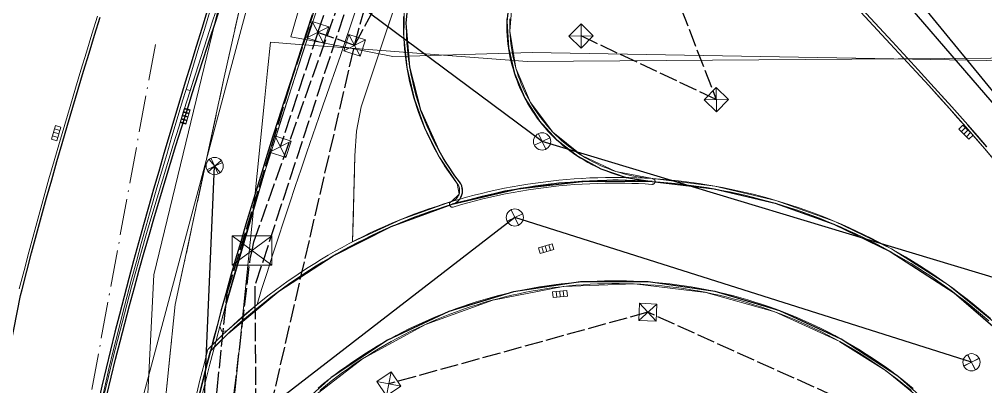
# Model space of a CAD drawing. Header units: metres. Extents: x 105014 to 106600, y 111320 to 118425.
# Drawn here: x 105356.6 to 105423.9, y 112904.5 to 112930.1 of the extents above; entities that cross this region are included whole.
import ezdxf

# ---------------------------------------------------------------- set-up
doc = ezdxf.new("R2010")
doc.units = ezdxf.units.M
doc.linetypes.add('DASHDOT', pattern=[3.556, 2.54, -0.508, 0, -0.508])
doc.linetypes.add('DASHED', pattern=[1.524, 1.27, -0.254])
for name, color, linetype, lineweight in [('10-PAV-CALZADA-BRT', 12, 'CONTINUOUS', 30), ('10-PAV-CALZADA-MIXTA', 8, 'CONTINUOUS', 30), ('10-PAV-SARDINEL', 252, 'CONTINUOUS', 13), ('20-EP-ZONA-DURA', 253, 'CONTINUOUS', 13), ('20-EP-ZONA-VERDE', 84, 'CONTINUOUS', 13), ('30-RED-ENEL-NODOS', 11, 'CONTINUOUS', 13), ('30-RED-ENEL-PROY', 1, 'DASHED', 25), ('30-RED-ETB-CAMARA', 151, 'CONTINUOUS', 13), ('30-RED-ETB-EXIST', 145, 'CONTINUOUS', 13), ('30-RED-ETB-PROY', 5, 'DASHED', 25), ('30-RED-VANTI-EXIST', 52, 'CONTINUOUS', 13), ('30-RED-VANTI-PROY', 2, 'DASHED', 25), ('30-RED-VANTI-RETIRO', 8, 'DASHDOT', 13), ('35-RH-ACUE-MENOR-EXIST', 151, 'CONTINUOUS', 13), ('35-RH-ACUE-MENOR-PROY', 5, 'DASHED', 25), ('35-RH-PLUV-COLECTOR', 96, 'CONTINUOUS', 30), ('35-RH-PLUV-NODOS', 94, 'CONTINUOUS', 13), ('35-RH-PLUV-RETIRO', 8, 'DASHDOT', 13), ('60-PREDIAL-LOTE', 42, 'CONTINUOUS', 13)]:
    doc.layers.add(name, color=color, linetype=linetype, lineweight=lineweight)

# ---------------------------------------------------------------- blocks, each defined once
blk = doc.blocks.new('CAM_ETB_T_13')
for p, q in [((-1.375, -1.025), (1.375, 1.025)), ((-1.375, 1.025), (1.375, -1.025))]:
    blk.add_line(p, q)
blk.add_lwpolyline([(-1.375, -1.025), (1.375, -1.025), (1.375, 1.025), (-1.375, 1.025)], close=True)
blk = doc.blocks.new('CAJA_ENEL')
for p, q in [((-0.6, -0.6), (0.6, 0.6)), ((-0.6, 0.6), (0.6, -0.6))]:
    blk.add_line(p, q)
blk.add_lwpolyline([(-0.6, -0.6), (0.6, -0.6), (0.6, 0.6), (-0.6, 0.6)], close=True)
blk = doc.blocks.new('SUMIDERO')
for p, q in [((-0.25, -0.2), (-0.25, 0.2)), ((0, -0.2), (0, 0.2)), ((0.25, -0.2), (0.25, 0.2))]:
    blk.add_line(p, q)
blk.add_lwpolyline([(-0.5, -0.2), (0.5, -0.2), (0.5, 0.2), (-0.5, 0.2)], close=True)
blk = doc.blocks.new('POZO_PLUV')
for p, q in [((-0.42, -0.42), (0.42, 0.42)), ((-0.42, 0.42), (0.42, -0.42))]:
    blk.add_line(p, q)
blk.add_circle((0, 0), 0.6)

msp = doc.modelspace()

# ---------------------------------------------------------------- linework, layer by layer
at = {"layer": '10-PAV-CALZADA-BRT'}
for points in [[(105355.0348, 112902.6381), (105356.6661, 112910.8095), (105356.7725, 112911.2307), (105357.1033, 112912.5129), (105357.4403, 112913.7925), (105357.7829, 112915.0697), (105358.1309, 112916.3443), (105358.4837, 112917.6167), (105358.8413, 112918.8867), (105359.2031, 112920.1545), (105359.5689, 112921.4203), (105359.9381, 112922.6839), (105360.3105, 112923.9457), (105360.6859, 112925.2055), (105361.0637, 112926.4637), (105361.4435, 112927.7203), (105361.8253, 112928.9751), (105362.2085, 112930.2287)], [(105369.6677, 112930.6719), (105369.2843, 112929.4261), (105368.9015, 112928.1789), (105368.5209, 112926.9337), (105368.1423, 112925.6887), (105367.7661, 112924.4443), (105367.3923, 112923.1999), (105367.0217, 112921.9555), (105366.6545, 112920.7113), (105366.2909, 112919.4669), (105365.9313, 112918.2225), (105365.5759, 112916.9777), (105365.2255, 112915.7325), (105364.8799, 112914.4871), (105364.5399, 112913.2411), (105364.2055, 112911.9945), (105363.8771, 112910.7473), (105363.5551, 112909.4995), (105363.2399, 112908.2509), (105362.9317, 112907.0017), (105362.6311, 112905.7515), (105362.3381, 112904.5005), (105362.0533, 112903.2485)]]:
    msp.add_lwpolyline(points, dxfattribs=at)
at = {"layer": '10-PAV-CALZADA-MIXTA'}
for points in [[(105423.9651, 112921.1715), (105422.6393, 112922.7059), (105421.5099, 112923.9799), (105420.0599, 112925.5835), (105419.1797, 112926.5447), (105417.3825, 112928.4941), (105409.4505, 112937.0799)], [(105390.7357, 112931.7549), (105390.5347, 112929.9208), (105390.6454, 112928.0791), (105391.0648, 112926.2823), (105391.7807, 112924.5818), (105392.7728, 112923.0261), (105394.0126, 112921.6597), (105395.4649, 112920.5216), (105397.0881, 112919.6443), (105398.8358, 112919.0529), (105400.6582, 112918.7643), (105398.2864, 112918.8472), (105397.9204, 112918.8472), (105394.1437, 112918.6487), (105390.4035, 112918.0889), (105386.7343, 112917.1727), (105386.8841, 112917.2314), (105387.0226, 112917.3133), (105387.1462, 112917.4164), (105387.2516, 112917.538), (105387.3361, 112917.6749), (105387.3976, 112917.8236), (105387.4345, 112917.9802), (105387.4457, 112918.1408), (105387.4311, 112918.301), (105387.3909, 112918.4568), (105387.3263, 112918.6042), (105387.2389, 112918.7393), (105386.9191, 112919.1689), (105386.9191, 112919.1689), (105386.3678, 112919.9786), (105386.3645, 112919.9838), (105386.1738, 112920.2897), (105386.1005, 112920.4086), (105385.811, 112920.9073), (105384.5395, 112923.7283), (105383.7723, 112926.726), (105383.5323, 112929.8109), (105383.8267, 112932.8912)], [(105362.6859, 112903.8581), (105362.9843, 112905.1133), (105363.2909, 112906.3667), (105363.6057, 112907.6181), (105363.9281, 112908.8675), (105364.2577, 112910.1149), (105364.5943, 112911.3607), (105364.9373, 112912.6045), (105365.2867, 112913.8467), (105365.6419, 112915.0871), (105366.0025, 112916.3259), (105366.3683, 112917.5633), (105366.7391, 112918.7993), (105367.1141, 112920.0339), (105367.4933, 112921.2673), (105367.8763, 112922.4995), (105368.2627, 112923.7305), (105368.6521, 112924.9607), (105369.0443, 112926.1899), (105369.4389, 112927.4185), (105369.8355, 112928.6463), (105370.2339, 112929.8735), (105370.6335, 112931.1005)], [(105376.9753, 112930.3861), (105376.5761, 112929.1645), (105376.1775, 112927.9409), (105375.7817, 112926.7211), (105375.3879, 112925.5023), (105374.9969, 112924.2845), (105374.6085, 112923.0677), (105374.2235, 112921.8515), (105373.8421, 112920.6361), (105373.4645, 112919.4213), (105373.0911, 112918.2071), (105372.7225, 112916.9933), (105372.3585, 112915.7797), (105371.9997, 112914.5665), (105371.6465, 112913.3533), (105371.2993, 112912.1403), (105370.9581, 112910.9275), (105370.6235, 112909.7145), (105370.3495, 112908.7003), (105369.8857, 112906.9409), (105369.6623, 112906.0751), (105369.3571, 112904.8617), (105369.0599, 112903.6479)], [(105369.0599, 112903.6479), (105369.3571, 112904.8617), (105369.6623, 112906.0751), (105369.8857, 112906.9409), (105371.1742, 112908.2049), (105374.6501, 112911.1055), (105378.4361, 112913.5879), (105382.482, 112915.6192), (105386.7343, 112917.1727), (105391.3011, 112918.2569), (105395.9645, 112918.79), (105400.6582, 112918.7643), (105404.9749, 112918.2421), (105409.2077, 112917.2471), (105413.3049, 112915.7915), (105417.2167, 112913.8929), (105417.2243, 112913.8887), (105421.6946, 112910.9931), (105425.7331, 112907.5206), (105429.266, 112903.5348)], [(105421.2961, 112902.0557), (105417.769, 112905.1855), (105413.8247, 112907.7697), (105413.8173, 112907.7739), (105409.5445, 112909.7557), (105405.0294, 112911.0965), (105400.3675, 112911.7679), (105395.6576, 112911.7558), (105390.9992, 112911.0603), (105386.4911, 112909.6962), (105382.2286, 112907.6923), (105378.302, 112905.0911), (105374.7945, 112901.9477)]]:
    msp.add_lwpolyline(points, dxfattribs=at)
at = {"layer": '10-PAV-SARDINEL'}
for points in [[(105409.4505, 112937.0799), (105417.3825, 112928.4941), (105419.1797, 112926.5447), (105420.0599, 112925.5835), (105420.7866, 112924.7833), (105421.5099, 112923.9799), (105422.0763, 112923.3444), (105422.6393, 112922.7059), (105423.3051, 112921.9412), (105423.9651, 112921.1715)], [(105424.3747, 112920.3758), (105423.8131, 112921.0416), (105423.1538, 112921.8105), (105422.4889, 112922.5741), (105421.9267, 112923.2117), (105421.361, 112923.8465), (105420.6383, 112924.6491), (105419.9121, 112925.4487), (105419.0325, 112926.4094), (105417.2356, 112928.3585), (105409.3036, 112936.9442)], [(105362.4912, 112903.9037), (105362.7899, 112905.1602), (105363.0968, 112906.4149), (105363.4119, 112907.6675), (105363.7346, 112908.9181), (105364.0645, 112910.1666), (105364.4014, 112911.4134), (105364.7447, 112912.6582), (105365.0943, 112913.9014), (105365.4498, 112915.1426), (105365.8106, 112916.3822), (105366.1766, 112917.6204), (105366.5476, 112918.8571), (105366.9228, 112920.0924), (105367.3022, 112921.3264), (105367.6854, 112922.5592), (105368.072, 112923.7907), (105368.4615, 112925.0213), (105368.8539, 112926.2509), (105369.2486, 112927.4799), (105369.6453, 112928.708), (105370.0437, 112929.9354), (105370.4434, 112931.1625)], [(105370.6335, 112931.1005), (105370.2339, 112929.8735), (105369.8355, 112928.6463), (105369.4389, 112927.4185), (105369.0443, 112926.1899), (105368.6521, 112924.9607), (105368.2627, 112923.7305), (105367.8763, 112922.4995), (105367.4933, 112921.2673), (105367.1141, 112920.0339), (105366.7391, 112918.7993), (105366.3683, 112917.5633), (105366.0025, 112916.3259), (105365.6419, 112915.0871), (105365.2867, 112913.8467), (105364.9373, 112912.6045), (105364.5943, 112911.3607), (105364.2577, 112910.1149), (105363.9281, 112908.8675), (105363.6057, 112907.6181), (105363.2909, 112906.3667), (105362.9843, 112905.1133), (105362.6859, 112903.8581)], [(105362.0533, 112903.2485), (105362.3381, 112904.5005), (105362.6311, 112905.7515), (105362.9317, 112907.0017), (105363.2399, 112908.2509), (105363.5551, 112909.4995), (105363.8771, 112910.7473), (105364.2055, 112911.9945), (105364.5399, 112913.2411), (105364.8799, 112914.4871), (105365.2255, 112915.7325), (105365.5759, 112916.9777), (105365.9313, 112918.2225), (105366.2909, 112919.4669), (105366.6545, 112920.7113), (105367.0217, 112921.9555), (105367.3923, 112923.1999), (105367.7661, 112924.4443), (105368.1423, 112925.6887), (105368.5209, 112926.9337), (105368.9015, 112928.1789), (105369.2843, 112929.4261), (105369.6677, 112930.6719)], [(105369.8589, 112930.6131), (105369.4755, 112929.3674), (105369.0928, 112928.1203), (105368.7122, 112926.8754), (105368.3337, 112925.6307), (105367.9576, 112924.3866), (105367.5839, 112923.1426), (105367.2135, 112921.8987), (105366.8464, 112920.655), (105366.483, 112919.4111), (105366.1235, 112918.1673), (105365.7683, 112916.9232), (105365.4181, 112915.6787), (105365.0727, 112914.4341), (105364.733, 112913.1889), (105364.3988, 112911.9432), (105364.0707, 112910.6969), (105363.7489, 112909.45), (105363.434, 112908.2025), (105363.1261, 112906.9544), (105362.8257, 112905.7053), (105362.533, 112904.4555), (105362.2485, 112903.2048)], [(105369.0599, 112903.6479), (105369.3571, 112904.8617), (105369.6623, 112906.0751), (105369.8857, 112906.9409), (105370.1142, 112907.8215), (105370.3495, 112908.7003), (105370.6235, 112909.7145), (105370.9581, 112910.9275), (105371.2993, 112912.1403), (105371.6465, 112913.3533), (105371.9997, 112914.5665), (105372.3585, 112915.7797), (105372.7225, 112916.9933), (105373.0911, 112918.2071), (105373.4645, 112919.4213), (105373.8421, 112920.6361), (105374.2235, 112921.8515), (105374.6085, 112923.0677), (105374.9969, 112924.2845), (105375.3879, 112925.5023), (105375.7817, 112926.7211), (105376.1775, 112927.9409), (105376.5761, 112929.1645), (105376.9753, 112930.3861)], [(105377.1654, 112930.324), (105376.7663, 112929.1025), (105376.3677, 112927.8791), (105375.972, 112926.6595), (105375.5783, 112925.441), (105375.1874, 112924.2236), (105374.7991, 112923.0071), (105374.4143, 112921.7914), (105374.033, 112920.5765), (105373.6556, 112919.3622), (105373.2824, 112918.1487), (105372.914, 112916.9355), (105372.5502, 112915.7226), (105372.1916, 112914.5102), (105371.8387, 112913.2979), (105371.4917, 112912.0857), (105371.1508, 112910.8738), (105370.8165, 112909.6618), (105370.5427, 112908.6484), (105370.3077, 112907.7711), (105370.0794, 112906.8908), (105369.8562, 112906.0257), (105369.5513, 112904.8138), (105369.2544, 112903.601)], [(105390.7409, 112930.1037), (105390.7327, 112929.8179), (105390.7326, 112929.8125), (105390.7322, 112929.5243), (105390.7395, 112929.2364), (105390.7546, 112928.9489), (105390.7777, 112928.6578), (105390.8088, 112928.3679), (105390.847, 112928.083), (105390.8938, 112927.7946), (105390.9468, 112927.5152), (105390.9479, 112927.5099), (105391.0088, 112927.2306), (105391.0787, 112926.9468), (105391.1551, 112926.6693), (105391.2403, 112926.3896), (105391.3316, 112926.1167), (105391.4302, 112925.8464), (105391.5365, 112925.5776), (105391.6508, 112925.31), (105391.7715, 112925.0473), (105391.9008, 112924.7849), (105392.0356, 112924.5291), (105392.178, 112924.2757), (105392.3265, 112924.0274), (105392.48, 112923.7858), (105392.6411, 112923.5467), (105392.6442, 112923.5423), (105392.8117, 112923.3078), (105392.9848, 112923.0786), (105393.1672, 112922.8502), (105393.3536, 112922.6294), (105393.5446, 112922.4151), (105393.7448, 112922.2023), (105393.9488, 112921.9971), (105394.1584, 112921.7973), (105394.3713, 112921.6049), (105394.5952, 112921.4134), (105394.8202, 112921.2314), (105395.05, 112921.0555), (105395.2827, 112920.8871), (105395.5216, 112920.7237), (105395.7648, 112920.5671), (105396.0149, 112920.4153), (105396.2633, 112920.2736), (105396.5196, 112920.1364), (105396.7781, 112920.0069), (105397.0417, 112919.8837), (105397.3068, 112919.7683), (105397.578, 112919.659), (105397.8445, 112919.5599), (105397.8496, 112919.5581), (105398.1186, 112919.4662), (105398.1237, 112919.4645), (105398.3957, 112919.3797), (105398.677, 112919.3003), (105398.9552, 112919.2298), (105399.2403, 112919.1657), (105399.5228, 112919.1101), (105399.8108, 112919.0615), (105400.0936, 112919.0217), (105400.099, 112919.021), (105400.3855, 112918.9885), (105400.67, 112918.9641), (105400.6754, 112918.9636), (105400.7095, 112918.9577), (105400.742, 112918.9459), (105400.772, 112918.9288), (105400.7986, 112918.9067), (105400.821, 112918.8804), (105400.8386, 112918.8507), (105400.8508, 112918.8183), (105400.8572, 112918.7844), (105400.8577, 112918.7498), (105400.8522, 112918.7157), (105400.8409, 112918.683), (105400.8242, 112918.6527), (105400.8025, 112918.6258), (105400.7765, 112918.603), (105400.747, 112918.5851), (105400.7148, 112918.5724), (105400.681, 112918.5656), (105400.6464, 112918.5646), (105400.641, 112918.565), (105400.1737, 112918.5926), (105399.702, 112918.6147), (105399.2299, 112918.6313), (105398.7577, 112918.6421), (105398.2853, 112918.6472), (105397.9227, 112918.6472), (105397.3836, 112918.6411), (105396.8451, 112918.6276), (105396.3087, 112918.6068), (105395.772, 112918.5786), (105395.2356, 112918.543), (105394.6994, 112918.5), (105394.1625, 112918.4496), (105393.6298, 112918.3922), (105393.0954, 112918.3271), (105392.5615, 112918.2546), (105392.0307, 112918.1752), (105391.5003, 112918.0884), (105390.9706, 112917.9941), (105390.4429, 112917.8927), (105389.916, 112917.7841), (105389.3908, 112917.6681), (105388.8677, 112917.5451), (105388.3457, 112917.4148), (105387.8258, 112917.2773), (105387.3079, 112917.1328), (105386.8005, 112916.9838), (105386.7907, 112916.9808), (105386.7572, 112916.974), (105386.7229, 112916.973), (105386.6891, 112916.9779), (105386.6565, 112916.9885), (105386.6262, 112917.0045), (105386.5991, 112917.0254), (105386.576, 112917.0506), (105386.5575, 112917.0794), (105386.5441, 112917.1109), (105386.5364, 112917.1442), (105386.5344, 112917.1784), (105386.5383, 112917.2124), (105386.548, 112917.2453), (105386.5631, 112917.276), (105386.5832, 112917.3037), (105386.6077, 112917.3275), (105386.636, 112917.3469), (105386.6671, 112917.3611), (105386.6779, 112917.3648), (105386.7427, 112917.3876), (105386.8066, 112917.4164), (105386.8679, 112917.4509), (105386.926, 112917.4906), (105386.9805, 112917.5354), (105387.0302, 112917.5841), (105387.0763, 112917.6382), (105387.1169, 112917.6951), (105387.1525, 112917.7557), (105387.1828, 112917.8195), (105387.207, 112917.8847), (105387.2257, 112917.9527), (105387.2382, 112918.0216), (105387.2446, 112918.0913), (105387.245, 112918.1621), (105387.239, 112918.2327), (105387.2272, 112918.3006), (105387.2092, 112918.3687), (105387.185, 112918.4354), (105387.1555, 112918.4989), (105387.12, 112918.5604), (105387.0771, 112918.6218), (105386.917, 112918.8335), (105386.7658, 112919.0402), (105386.7579, 112919.0508), (105386.7539, 112919.0564), (105386.7457, 112919.0688), (105386.2025, 112919.866), (105386.1989, 112919.8714), (105386.1952, 112919.8773), (105386.0039, 112920.1843), (105385.9293, 112920.3052), (105385.7807, 112920.5565), (105385.6363, 112920.8099), (105385.4551, 112921.1421), (105385.2807, 112921.4783), (105385.1134, 112921.818), (105384.9532, 112922.1611), (105384.8002, 112922.5075), (105384.6545, 112922.857), (105384.5162, 112923.2095), (105384.3858, 112923.5632), (105384.3845, 112923.5668), (105384.2617, 112923.9228), (105384.1457, 112924.2832), (105384.0372, 112924.646), (105383.9364, 112925.0111), (105383.8432, 112925.3781), (105383.7577, 112925.747), (105383.6799, 112926.1176), (105383.6099, 112926.4898), (105383.5477, 112926.8633), (105383.4933, 112927.238), (105383.4468, 112927.6138), (105383.4081, 112927.9905), (105383.3773, 112928.3679), (105383.3544, 112928.7459), (105383.3394, 112929.1243), (105383.3323, 112929.5008), (105383.3322, 112929.5048), (105383.3331, 112929.8816), (105383.3418, 112930.2601)], [(105383.5417, 112930.2534), (105383.5331, 112929.879), (105383.5322, 112929.5045), (105383.5393, 112929.1301), (105383.5541, 112928.7559), (105383.5767, 112928.3821), (105383.6072, 112928.0088), (105383.6455, 112927.6363), (105383.6915, 112927.2647), (105383.7453, 112926.894), (105383.8068, 112926.5246), (105383.8761, 112926.1566), (105383.953, 112925.7901), (105384.0375, 112925.4253), (105384.1297, 112925.0623), (105384.2294, 112924.7013), (105384.3367, 112924.3425), (105384.4514, 112923.986), (105384.5735, 112923.632), (105384.7031, 112923.2806), (105384.8399, 112922.932), (105384.984, 112922.5863), (105385.1353, 112922.2438), (105385.2937, 112921.9044), (105385.4592, 112921.5685), (105385.6316, 112921.236), (105385.811, 112920.9073), (105385.9537, 112920.6568), (105386.1005, 112920.4086), (105386.1738, 112920.2897), (105386.3645, 112919.9838), (105386.3678, 112919.9786), (105386.9191, 112919.1689), (105387.0774, 112918.9529), (105387.2389, 112918.7393), (105387.2893, 112918.6674), (105387.3332, 112918.5913), (105387.3702, 112918.5116), (105387.4001, 112918.429), (105387.4226, 112918.3441), (105387.4376, 112918.2576), (105387.445, 112918.17), (105387.4446, 112918.0822), (105387.4366, 112917.9947), (105387.4209, 112917.9083), (105387.3976, 112917.8236), (105387.367, 112917.7413), (105387.3294, 112917.6619), (105387.2849, 112917.5862), (105387.2339, 112917.5147), (105387.1768, 112917.4479), (105387.1141, 112917.3864), (105387.0463, 112917.3306), (105386.9738, 112917.281), (105386.8972, 112917.2379), (105386.8172, 112917.2017), (105386.8172, 112917.2017), (105386.7343, 112917.1727), (105387.2528, 112917.3251), (105387.7734, 112917.4704), (105388.2959, 112917.6085), (105388.8203, 112917.7394), (105389.3464, 112917.8631), (105389.8742, 112917.9796), (105390.4035, 112918.0889), (105390.9343, 112918.1908), (105391.4664, 112918.2855), (105391.9998, 112918.3728), (105392.5343, 112918.4528), (105393.0699, 112918.5255), (105393.6064, 112918.5908), (105394.1437, 112918.6487), (105394.6818, 112918.6993), (105395.2206, 112918.7425), (105395.7599, 112918.7782), (105396.2996, 112918.8066), (105396.8397, 112918.8275), (105397.38, 112918.8411), (105397.9204, 112918.8472), (105398.2864, 112918.8472), (105398.7611, 112918.8421), (105399.2357, 112918.8312), (105399.7101, 112918.8146), (105400.1843, 112918.7923), (105400.6582, 112918.7643), (105400.3642, 112918.7896), (105400.0711, 112918.8229), (105399.7789, 112918.8641), (105399.488, 112918.9132), (105399.1985, 112918.9701), (105398.9106, 112919.0348), (105398.6246, 112919.1072), (105398.3407, 112919.1874), (105398.059, 112919.2752), (105397.7798, 112919.3706), (105397.5033, 112919.4735), (105397.2297, 112919.5838), (105396.9591, 112919.7015), (105396.6918, 112919.8265), (105396.428, 112919.9586), (105396.1679, 112920.0978), (105395.9116, 112920.244), (105395.6594, 112920.3971), (105395.4114, 112920.5569), (105395.1678, 112920.7234), (105394.9288, 112920.8964), (105394.6945, 112921.0757), (105394.4652, 112921.2614), (105394.241, 112921.4532), (105394.022, 112921.6509), (105393.8085, 112921.8546), (105393.6006, 112922.0639), (105393.3983, 112922.2787), (105393.202, 112922.499), (105393.0117, 112922.7244), (105392.8276, 112922.9549), (105392.6497, 112923.1903), (105392.4783, 112923.4305), (105392.3134, 112923.6752), (105392.1552, 112923.9242), (105392.0038, 112924.1774), (105391.8593, 112924.4347), (105391.7218, 112924.6957), (105391.5914, 112924.9604), (105391.4682, 112925.2284), (105391.3522, 112925.4998), (105391.2437, 112925.7741), (105391.1426, 112926.0513), (105391.049, 112926.3311), (105390.9631, 112926.6134), (105390.8848, 112926.8978), (105390.8142, 112927.1843), (105390.7513, 112927.4726), (105390.6963, 112927.7624), (105390.6492, 112928.0537), (105390.6099, 112928.3461), (105390.5785, 112928.6395), (105390.5551, 112928.9336), (105390.5397, 112929.2282), (105390.5322, 112929.5232), (105390.5326, 112929.8182), (105390.5411, 112930.1132)], [(105368.8655, 112903.6948), (105369.163, 112904.9099), (105369.4685, 112906.1245), (105369.692, 112906.9909), (105369.7002, 112907.0158), (105369.7117, 112907.0394), (105369.7261, 112907.0613), (105369.7432, 112907.0812), (105370.0607, 112907.4036), (105370.3827, 112907.7231), (105370.7083, 112908.0388), (105371.0376, 112908.351), (105371.4428, 112908.7254), (105371.8533, 112909.0942), (105372.2688, 112909.4573), (105372.6893, 112909.8145), (105373.1149, 112910.1659), (105373.5453, 112910.5113), (105373.9805, 112910.8506), (105374.4204, 112911.1838), (105374.8649, 112911.5109), (105375.3139, 112911.8317), (105375.7673, 112912.1463), (105376.225, 112912.4545), (105376.687, 112912.7563), (105377.1532, 112913.0516), (105377.6234, 112913.3404), (105378.098, 112913.6227), (105378.5758, 112913.8981), (105379.0577, 112914.167), (105379.5433, 112914.4291), (105380.0326, 112914.6844), (105380.5253, 112914.9329), (105381.0215, 112915.1744), (105381.5209, 112915.4091), (105382.0236, 112915.6367), (105382.5294, 112915.8574), (105383.0383, 112916.0709), (105383.55, 112916.2773), (105384.0646, 112916.4765), (105384.582, 112916.6686), (105385.102, 112916.8535), (105385.6245, 112917.031), (105386.1494, 112917.2013), (105386.6766, 112917.3642), (105387.1992, 112917.5178), (105387.7238, 112917.6642), (105388.2504, 112917.8033), (105388.7788, 112917.9352), (105389.309, 112918.0598), (105389.8409, 112918.1771), (105390.3744, 112918.287), (105390.9093, 112918.3897), (105391.4451, 112918.4848), (105391.9831, 112918.5727), (105392.5218, 112918.6531), (105393.0615, 112918.7262), (105393.6022, 112918.7918), (105394.1437, 112918.8499), (105394.686, 112918.9005), (105395.229, 112918.9437), (105395.7494, 112918.9774), (105395.7724, 112918.9794), (105395.7842, 112918.9799), (105396.3164, 112919.0077), (105396.8606, 112919.0285), (105397.4051, 112919.0417), (105397.95, 112919.0475), (105398.4944, 112919.0457), (105399.039, 112919.0365), (105399.5834, 112919.0198), (105400.1275, 112918.9956), (105400.6712, 112918.9639), (105401.2164, 112918.9245), (105401.7609, 112918.8777), (105401.7609, 112918.8777), (105402.3048, 112918.8233), (105402.8478, 112918.7614), (105403.3899, 112918.692), (105403.9311, 112918.6151), (105404.4711, 112918.5308), (105405.0098, 112918.4391), (105405.5474, 112918.3399), (105406.0834, 112918.2332), (105406.6179, 112918.1192), (105407.1508, 112917.9978), (105407.682, 112917.8691), (105408.2114, 112917.733), (105408.7388, 112917.5897), (105409.2641, 112917.439), (105409.7874, 112917.2811), (105410.3084, 112917.1161), (105410.8271, 112916.9438), (105411.3434, 112916.7644), (105411.8567, 112916.578), (105412.3682, 112916.3842), (105412.8766, 112916.1836), (105413.3822, 112915.976), (105413.8849, 112915.7614), (105414.3845, 112915.5398), (105414.8811, 112915.3114), (105415.3744, 112915.0762), (105415.8644, 112914.8341), (105416.3511, 112914.5854), (105416.8342, 112914.3299), (105417.313, 112914.0682), (105417.3219, 112914.0633), (105417.8126, 112913.7861), (105418.2994, 112913.5018), (105418.7823, 112913.2106), (105419.261, 112912.9125), (105419.7354, 112912.6076), (105420.2054, 112912.2959), (105420.6709, 112911.9777), (105421.1318, 112911.6528), (105421.5881, 112911.3214), (105422.0396, 112910.9835), (105422.4862, 112910.6392), (105422.9278, 112910.2885), (105423.3647, 112909.9314), (105423.796, 112909.5686), (105424.2222, 112909.1994)], [(105424.0902, 112909.0492), (105423.6661, 112909.4165), (105423.2368, 112909.7777), (105422.8024, 112910.1328), (105422.3629, 112910.4816), (105421.9186, 112910.8242), (105421.4694, 112911.1604), (105421.0154, 112911.4901), (105420.5568, 112911.8134), (105420.0937, 112912.13), (105419.626, 112912.4401), (105419.154, 112912.7435), (105418.6778, 112913.04), (105418.1973, 112913.3298), (105417.7128, 112913.6127), (105417.2243, 112913.8887), (105417.2167, 112913.8929), (105416.7395, 112914.1537), (105416.2588, 112914.4079), (105415.7746, 112914.6554), (105415.287, 112914.8962), (105414.7962, 112915.1303), (105414.3022, 112915.3575), (105413.8051, 112915.578), (105413.3049, 112915.7915), (105412.8019, 112915.9981), (105412.2961, 112916.1977), (105411.7876, 112916.3903), (105411.2764, 112916.5759), (105410.7628, 112916.7544), (105410.2467, 112916.9258), (105409.7283, 112917.0901), (105409.2077, 112917.2471), (105408.6849, 112917.397), (105408.1602, 112917.5396), (105407.6335, 112917.675), (105407.105, 112917.8031), (105406.5748, 112917.9239), (105406.043, 112918.0373), (105405.5096, 112918.1434), (105404.9749, 112918.2421), (105404.4388, 112918.3334), (105403.9015, 112918.4173), (105403.3632, 112918.4938), (105402.8238, 112918.5628), (105402.2835, 112918.6244), (105401.7424, 112918.6785), (105401.2006, 112918.7252), (105400.6582, 112918.7643), (105400.1172, 112918.7958), (105399.5758, 112918.8199), (105399.0342, 112918.8366), (105398.4924, 112918.8457), (105397.9505, 112918.8475), (105397.4086, 112918.8417), (105396.8668, 112918.8285), (105396.3253, 112918.8079), (105395.7842, 112918.7798), (105395.2434, 112918.7443), (105394.7032, 112918.7013), (105394.1637, 112918.6509), (105393.6249, 112918.593), (105393.0869, 112918.5278), (105392.5499, 112918.4551), (105392.0139, 112918.3751), (105391.4791, 112918.2877), (105390.9456, 112918.1929), (105390.4134, 112918.0909), (105389.8826, 112917.9815), (105389.3534, 112917.8648), (105388.8259, 112917.7408), (105388.3001, 112917.6096), (105387.7762, 112917.4711), (105387.2542, 112917.3255), (105386.7343, 112917.1727), (105386.2097, 112917.0106), (105385.6875, 112916.8412), (105385.1676, 112916.6645), (105384.6503, 112916.4806), (105384.1356, 112916.2895), (105383.6235, 112916.0913), (105383.1144, 112915.8859), (105382.6081, 112915.6734), (105382.1048, 112915.4539), (105381.6047, 112915.2274), (105381.1077, 112914.994), (105380.6141, 112914.7536), (105380.1238, 112914.5064), (105379.6371, 112914.2524), (105379.1539, 112913.9916), (105378.6744, 112913.7241), (105378.1987, 112913.4499), (105377.7269, 112913.1692), (105377.259, 112912.8819), (105376.7952, 112912.588), (105376.3355, 112912.2878), (105375.8801, 112911.9811), (105375.429, 112911.6682), (105374.9822, 112911.349), (105374.54, 112911.0235), (105374.1024, 112910.692), (105373.6694, 112910.3544), (105373.2412, 112910.0107), (105372.8178, 112909.6612), (105372.3993, 112909.3057), (105371.9858, 112908.9445), (105371.5774, 112908.5775), (105371.1742, 112908.2049), (105370.8467, 112907.8945), (105370.5227, 112907.5803), (105370.2024, 112907.2624), (105369.8857, 112906.9409), (105369.6623, 112906.0751), (105369.3571, 112904.8617), (105369.0599, 112903.6479)], [(105377.3828, 112904.3537), (105377.7735, 112904.6739), (105378.1691, 112904.9879), (105378.5696, 112905.2956), (105378.9748, 112905.5972), (105379.3847, 112905.8923), (105379.7991, 112906.181), (105380.218, 112906.4632), (105380.6412, 112906.7389), (105381.0687, 112907.0079), (105381.5003, 112907.2702), (105381.936, 112907.5257), (105382.3756, 112907.7745), (105382.819, 112908.0163), (105383.2662, 112908.2512), (105383.7169, 112908.479), (105384.1712, 112908.6998), (105384.6288, 112908.9135), (105385.0898, 112909.1201), (105385.5538, 112909.3194), (105386.021, 112909.5114), (105386.4911, 112909.6962), (105386.964, 112909.8735), (105387.4396, 112910.0435), (105387.9178, 112910.2061), (105388.3985, 112910.3611), (105388.8816, 112910.5087), (105389.3669, 112910.6486), (105389.8543, 112910.781), (105390.3437, 112910.9058), (105390.835, 112911.0229), (105391.3281, 112911.1324), (105391.8229, 112911.2341), (105392.3191, 112911.3281), (105392.8168, 112911.4144), (105393.3157, 112911.4929), (105393.8158, 112911.5636), (105394.317, 112911.6264), (105394.8191, 112911.6815), (105395.3219, 112911.7287), (105395.8255, 112911.768), (105396.3296, 112911.7995), (105396.8341, 112911.8231), (105397.339, 112911.8389), (105397.844, 112911.8468), (105398.3491, 112911.8468), (105398.8541, 112911.8389), (105399.3589, 112911.8231), (105399.8634, 112911.7995), (105400.3675, 112911.7679), (105400.8711, 112911.7286), (105401.374, 112911.6814), (105401.876, 112911.6263), (105402.3772, 112911.5634), (105402.8773, 112911.4927), (105403.3762, 112911.4142), (105403.8739, 112911.3279), (105404.3702, 112911.2339), (105404.8649, 112911.1322), (105405.358, 112911.0227), (105405.8493, 112910.9055), (105406.3387, 112910.7808), (105406.8261, 112910.6483), (105407.3114, 112910.5083), (105407.7945, 112910.3608), (105408.2751, 112910.2057), (105408.7533, 112910.0432), (105409.229, 112909.8732), (105409.7019, 112909.6958), (105410.1719, 112909.511), (105410.6391, 112909.3189), (105411.1032, 112909.1196), (105411.5641, 112908.9131), (105412.0217, 112908.6993), (105412.476, 112908.4785), (105412.9267, 112908.2506), (105413.3739, 112908.0157), (105413.8173, 112907.7739), (105413.8247, 112907.7697), (105414.266, 112907.52), (105414.7034, 112907.2634), (105415.1366, 112907), (105415.5657, 112906.7298), (105415.9905, 112906.4529), (105416.411, 112906.1694), (105416.8269, 112905.8794), (105417.2382, 112905.5829), (105417.6449, 112905.28), (105418.0467, 112904.9707), (105418.4437, 112904.6552), (105418.8356, 112904.3335)], [(105418.7076, 112904.1799), (105418.3178, 112904.4998), (105417.9235, 112904.8132), (105417.5244, 112905.1203), (105417.1198, 112905.4218), (105416.7109, 112905.7165), (105416.2986, 112906.004), (105415.879, 112906.2869), (105415.4579, 112906.5614), (105415.031, 112906.8301), (105414.6002, 112907.092), (105414.1662, 112907.3467), (105413.7261, 112907.5957), (105413.7201, 112907.5991), (105413.2795, 112907.8394), (105412.8351, 112908.0728), (105412.3872, 112908.2993), (105411.9357, 112908.5188), (105411.4819, 112908.7307), (105411.0228, 112908.9364), (105410.5628, 112909.1341), (105410.0974, 112909.3254), (105409.6294, 112909.5093), (105409.1602, 112909.6853), (105408.6875, 112909.8543), (105408.2123, 112910.0158), (105407.7345, 112910.1699), (105407.255, 112910.3165), (105406.7722, 112910.4557), (105406.2878, 112910.5874), (105405.8014, 112910.7113), (105405.3137, 112910.8276), (105404.8231, 112910.9366), (105404.3319, 112911.0376), (105403.8382, 112911.1311), (105403.3429, 112911.217), (105402.8478, 112911.2949), (105402.3499, 112911.3653), (105401.8527, 112911.4276), (105401.3527, 112911.4824), (105400.854, 112911.5293), (105400.3536, 112911.5685), (105399.8526, 112911.5997), (105399.3498, 112911.6233), (105398.851, 112911.6389), (105398.3475, 112911.6468), (105397.8471, 112911.6468), (105397.344, 112911.6389), (105396.8422, 112911.6233), (105396.3408, 112911.5998), (105395.8407, 112911.5686), (105395.3391, 112911.5294), (105394.8393, 112911.4825), (105394.3407, 112911.4278), (105393.8431, 112911.3654), (105393.3456, 112911.2951), (105392.8501, 112911.2172), (105392.3548, 112911.1313), (105391.8611, 112911.0378), (105391.37, 112910.9368), (105390.8793, 112910.8279), (105390.3916, 112910.7116), (105389.9046, 112910.5874), (105389.4211, 112910.4561), (105388.938, 112910.3168), (105388.4587, 112910.1704), (105387.9803, 112910.0161), (105387.5061, 112909.8549), (105387.033, 112909.6858), (105386.5635, 112909.5097), (105386.0958, 112909.326), (105385.6324, 112909.1354), (105385.1704, 112908.937), (105384.711, 112908.7312), (105384.2575, 112908.5194), (105383.8058, 112908.2998), (105383.3578, 112908.0734), (105382.9133, 112907.8399), (105382.4727, 112907.5996), (105382.0359, 112907.3524), (105381.6034, 112907.0988), (105381.1738, 112906.8378), (105380.7493, 112906.5706), (105380.3287, 112906.2966), (105379.9121, 112906.016), (105379.499, 112905.7282), (105379.093, 112905.4358), (105378.6898, 112905.1359), (105378.2912, 112904.8295), (105377.8992, 112904.5184), (105377.5108, 112904.1999)]]:
    msp.add_lwpolyline(points, dxfattribs=at)
at = {"layer": '20-EP-ZONA-DURA'}
for points in [[(105384.2369, 112935.4545), (105382.3897, 112929.9453), (105382.2065, 112929.3989), (105380.3889, 112923.9783), (105380.0691, 112922.2792), (105379.9569, 112920.5605), (105379.9021, 112918.5326), (105379.887, 112917.9741), (105379.8503, 112916.6184), (105379.7947, 112914.5615), (105379.5433, 112914.4291), (105379.0577, 112914.167), (105378.5758, 112913.8981), (105378.098, 112913.6227), (105377.6234, 112913.3404), (105377.1532, 112913.0516), (105376.687, 112912.7563), (105376.225, 112912.4545), (105375.7673, 112912.1463), (105375.3139, 112911.8317), (105374.8649, 112911.5109), (105374.4204, 112911.1838), (105373.9805, 112910.8506), (105373.5453, 112910.5113), (105373.1369, 112910.1839), (105373.4561, 112911.2271), (105373.8329, 112912.4225), (105374.2153, 112913.6189), (105374.6033, 112914.8159), (105374.9961, 112916.0137), (105375.3937, 112917.2125), (105375.7959, 112918.4125), (105376.2019, 112919.6133), (105376.6119, 112920.8157), (105377.0251, 112922.0191), (105377.4417, 112923.2241), (105377.7711, 112924.1719), (105377.8609, 112924.4305), (105378.9485, 112927.5469), (105380.0422, 112930.8086)], [(105362.2485, 112903.2048), (105362.533, 112904.4555), (105362.8257, 112905.7053), (105363.1261, 112906.9544), (105363.434, 112908.2025), (105363.7489, 112909.45), (105364.0707, 112910.6969), (105364.3988, 112911.9432), (105364.733, 112913.1889), (105365.0727, 112914.4341), (105365.4181, 112915.6787), (105365.7683, 112916.9232), (105366.1235, 112918.1673), (105366.483, 112919.4111), (105366.8464, 112920.655), (105367.2135, 112921.8987), (105367.5839, 112923.1426), (105367.9576, 112924.3866), (105368.2001, 112925.1883), (105368.4871, 112925.1015), (105368.4615, 112925.0213), (105368.072, 112923.7907), (105367.6854, 112922.5592), (105367.3022, 112921.3264), (105366.9228, 112920.0924), (105366.5476, 112918.8571), (105366.1766, 112917.6204), (105365.8106, 112916.3822), (105365.4498, 112915.1426), (105365.0943, 112913.9014), (105364.7447, 112912.6582), (105364.4014, 112911.4134), (105364.0645, 112910.1666), (105363.7346, 112908.9181), (105363.4119, 112907.6675), (105363.0968, 112906.4149), (105362.7899, 112905.1602), (105362.4912, 112903.9037)]]:
    msp.add_lwpolyline(points, dxfattribs=at)
at = {"layer": '20-EP-ZONA-VERDE'}
for points in [[(105402.0663, 113030.8929), (105399.1089, 113020.6587), (105394.0488, 113003.7089), (105388.6897, 112986.8513), (105371.6473, 112934.8417), (105371.2455, 112933.6155), (105370.8441, 112932.3891), (105370.4435, 112931.1625), (105370.0437, 112929.9355), (105369.6453, 112928.7079), (105369.2485, 112927.4797), (105368.8539, 112926.2509), (105368.4871, 112925.1015), (105368.2001, 112925.1883), (105368.3337, 112925.6307), (105368.7123, 112926.8753), (105369.0929, 112928.1203), (105369.4755, 112929.3671), (105369.8589, 112930.6131), (105370.2433, 112931.8595), (105370.6283, 112933.1069), (105400.9259, 113031.2225), (105402.0663, 113030.8929)], [(105384.2833, 112935.4375), (105383.712, 112933.2959), (105383.4046, 112931.1009), (105383.3656, 112928.8849), (105383.5957, 112926.6805), (105384.0914, 112924.5202), (105384.8455, 112922.4361), (105385.8467, 112920.4587), (105387.0803, 112918.6175), (105387.2072, 112917.8849), (105386.6767, 112917.3643), (105383.1697, 112916.1248), (105379.7947, 112914.5615), (105379.9569, 112920.5605), (105380.0691, 112922.2792), (105380.3889, 112923.9783), (105382.2065, 112929.3989), (105384.2369, 112935.4545), (105384.2833, 112935.4375)]]:
    msp.add_lwpolyline(points, close=True, dxfattribs=at)
for points in [[(105386.4727, 112949.9861), (105378.9485, 112927.5469), (105377.8609, 112924.4305), (105377.7711, 112924.1719), (105377.4417, 112923.2241), (105377.0251, 112922.0191), (105376.6119, 112920.8157), (105376.2019, 112919.6133), (105375.7959, 112918.4125), (105375.3937, 112917.2125), (105374.9961, 112916.0137), (105374.6033, 112914.8159), (105374.2153, 112913.6189), (105373.8329, 112912.4225), (105373.4561, 112911.2271), (105373.1369, 112910.1839), (105371.0375, 112908.3511), (105370.6779, 112908.3125), (105370.5425, 112908.6479), (105373.6559, 112919.3633), (105376.3141, 112927.7123), (105378.2711, 112933.7027)], [(105409.3037, 112936.9439), (105417.2355, 112928.3585), (105419.0325, 112926.4091), (105419.9121, 112925.4487), (105421.3609, 112923.8463), (105422.4891, 112922.5741), (105423.8127, 112921.0417), (105424.9307, 112919.7049)], [(105424.8671, 112908.6202), (105421.2548, 112911.5644), (105417.3215, 112914.0635), (105417.3139, 112914.0677), (105413.3825, 112915.9758), (105409.2647, 112917.4388), (105405.0107, 112918.4388), (105400.6723, 112918.9637), (105398.1208, 112919.4653), (105395.7652, 112920.5667), (105393.7443, 112922.203), (105392.1768, 112924.2778), (105391.1553, 112926.6691), (105390.7397, 112929.236), (105390.9545, 112931.8275)], [(105362.0173, 112930.2873), (105361.6341, 112929.0335), (105361.2521, 112927.7783), (105360.8721, 112926.5215), (105360.4943, 112925.2629), (105360.1189, 112924.0025), (105359.7463, 112922.7403), (105359.3769, 112921.4761), (105359.0109, 112920.2097), (105358.6489, 112918.9413), (105358.2911, 112917.6705), (105357.9379, 112916.3975), (105357.5899, 112915.1219), (105357.2469, 112913.8439), (105356.9097, 112912.5633), (105356.5787, 112911.2803)], [(105376.5359, 112903.3547), (105380.4859, 112906.4002), (105384.8591, 112908.7986), (105389.5505, 112910.4921), (105394.4473, 112911.4402), (105399.4318, 112911.62), (105404.3842, 112911.0272), (105409.1854, 112909.6761), (105413.7201, 112907.5991), (105413.7201, 112907.5991), (105413.7277, 112907.5949), (105416.9419, 112905.5511), (105419.892, 112903.142)]]:
    msp.add_lwpolyline(points, dxfattribs=at)
at = {"layer": '30-RED-ENEL-PROY'}
for points in [[(105379.9269, 112928.2561), (105388.7599, 112960.6845)], [(105379.9269, 112928.2561), (105387.5207, 112942.4549)], [(105377.3725, 112929.1631), (105380.9343, 112939.6865)], [(105399.3785, 112939.3275), (105405.1175, 112924.4747)], [(105377.3725, 112929.1631), (105374.7567, 112921.1851)], [(105379.9269, 112928.2561), (105377.3725, 112929.1631)], [(105405.1175, 112924.4747), (105395.7039, 112928.9091)], [(105369.6321, 112883.7077), (105379.9269, 112928.2561)], [(105400.3487, 112909.6493), (105382.3221, 112904.6589)], [(105417.4803, 112901.9149), (105400.3487, 112909.6493)]]:
    msp.add_lwpolyline(points, dxfattribs=at)
at = {"layer": '30-RED-ETB-EXIST'}
msp.add_lwpolyline([(105363.671, 112897.537), (105363.623, 112897.874), (105388.819, 112992.288), (105388.869, 112992.319)], dxfattribs=at)
at = {"layer": '30-RED-ETB-PROY'}
for points in [[(105372.79, 112913.95), (105372.909, 112914.547), (105389.06, 112959.931), (105389.145, 112960.632)], [(105368.724, 112879.193), (105368.664, 112879.792), (105372.66, 112913.363), (105372.79, 112913.95)]]:
    msp.add_lwpolyline(points, dxfattribs=at)
at = {"layer": '30-RED-VANTI-EXIST'}
msp.add_lwpolyline([(105369.2644, 112841.0077), (105368.1617, 112845.4589), (105366.6921, 112856.4433), (105365.5923, 112864.4445), (105365.2825, 112873.5299), (105364.9341, 112884.5323), (105366.1159, 112897.2281), (105367.4471, 112910.1923), (105370.8023, 112925.8281), (105372.0497, 112931.4039), (105373.3033, 112935.4305), (105376.6097, 112945.8771), (105382.2027, 112964.9137), (105389.0803, 112987.2663), (105395.4575, 113008.0973), (105399.0762, 113020.1576)], dxfattribs=at)
at = {"layer": '30-RED-VANTI-PROY'}
msp.add_lwpolyline([(105369.2644, 112841.0077), (105368.2365, 112850.9535), (105367.4187, 112858.8959), (105367.1825, 112863.2517), (105367.1139, 112868.5799), (105367.4435, 112879.2279), (105369.0721, 112892.4757), (105370.3549, 112904.2331), (105371.0067, 112910.5345), (105371.0805, 112911.0727), (105375.4325, 112925.4655), (105383.2427, 112949.4917), (105388.7079, 112965.9081), (105395.2265, 112979.9931), (105404.4923, 113004.3963), (105412.2279, 113029.9339), (105414.8055, 113038.3641), (105418.1385, 113049.3487), (105420.8066, 113057.7913)], dxfattribs=at)
at = {"layer": '30-RED-VANTI-RETIRO'}
msp.add_lwpolyline([(105369.2644, 112841.0077), (105368.1617, 112845.4589), (105366.6921, 112856.4433), (105365.5923, 112864.4445), (105365.2825, 112873.5299), (105364.9341, 112884.5323), (105366.1159, 112897.2281), (105367.4471, 112910.1923), (105370.8023, 112925.8281), (105372.0497, 112931.4039), (105373.3033, 112935.4305), (105376.6097, 112945.8771), (105382.2027, 112964.9137), (105389.0803, 112987.2663), (105395.4575, 113008.0973), (105399.0762, 113020.1576)], dxfattribs=at)
at = {"layer": '35-RH-ACUE-MENOR-EXIST'}
msp.add_lwpolyline([(105430.12, 113196.66), (105430.47, 113184.09), (105429.71, 113172.11), (105427.46, 113149.85), (105418.35, 113096.42), (105402.88, 113040.6), (105370.95, 112932.9), (105365.94, 112912.26), (105364.32, 112879.99), (105365.5, 112853.31), (105367.86, 112839.31), (105381.75, 112786.11)], dxfattribs=at)
msp.add_lwpolyline([(105430.12, 113196.66), (105430.47, 113184.09), (105429.71, 113172.11), (105427.46, 113149.85), (105418.35, 113096.42), (105402.88, 113040.6), (105370.95, 112932.9), (105365.94, 112912.26), (105364.32, 112879.99), (105365.5, 112853.31), (105367.86, 112839.31), (105381.75, 112786.11)], dxfattribs=at)
at = {"layer": '35-RH-ACUE-MENOR-PROY'}
msp.add_lwpolyline([(105404.0928, 113003.9217), (105395.782, 112973.4496), (105391.8451, 112959.0454), (105390.9603, 112955.8084), (105386.8201, 112953.5303), (105377.6945, 112925.8918), (105372.9754, 112911.4619), (105372.9844, 112910.4227), (105373.0819, 112899.1854), (105373.0994, 112897.1686), (105370.6587, 112862.167), (105375.5872, 112826.8067), (105378.3449, 112807.0202), (105378.474, 112805.491), (105378.8918, 112800.5401), (105384.2738, 112784.6049), (105386.5313, 112777.9287), (105386.9695, 112776.3861), (105395.6709, 112742.5019), (105399.2767, 112728.4609), (105410.5995, 112682.2575)], dxfattribs=at)
at = {"layer": '35-RH-PLUV-COLECTOR'}
for points in [[(105438.4527, 112907.8929), (105400.8896, 112953.7712)], [(105437.65, 112908.84), (105402.95, 112949.11)], [(105392.99, 112921.56), (105375.8158, 112934.3617)], [(105424.87, 112911.92), (105392.99, 112921.56)], [(105369.2874, 112899.4053), (105370.1857, 112919.8389)], [(105391.0879, 112916.255), (105369.2874, 112899.4053)], [(105422.8896, 112906.1591), (105391.0879, 112916.255)]]:
    msp.add_lwpolyline(points, dxfattribs=at)
at = {"layer": '35-RH-PLUV-RETIRO'}
msp.add_lwpolyline([(105366.0602, 112928.3258), (105357.3915, 112881.1958)], dxfattribs=at)
at = {"layer": '60-PREDIAL-LOTE'}
msp.add_lwpolyline([(105533.1859, 112925.3216), (105425.2233, 112927.1856), (105417.4885, 112927.3191), (105392.3014, 112927.754), (105385.9795, 112927.5767), (105383.7212, 112927.5134), (105382.6014, 112927.482), (105379.6346, 112928.0543), (105376.873, 112928.587), (105376.873, 112928.587), (105375.4944, 112928.853), (105387.0016, 112968.686), (105411.7593, 113049.6395), (105419.6574, 113075.465), (105423.1294, 113089.121), (105426.1554, 113102.183), (105515.2194, 113100.319)], dxfattribs=at)
msp.add_lwpolyline([(105436.0746, 112927.4288), (105436.1592, 112927.4283), (105574.8152, 112924.4177), (105616.832, 112923.5054), (105619.3206, 112923.4514), (105605.1452, 112873.7756), (105602.6566, 112873.8299), (105506.203, 112875.9342), (105455.6011, 112877.0382), (105455.2131, 112877.0467), (105374.8376, 112878.4882), (105368.9873, 112878.5931), (105369.1899, 112880.5828), (105372.8806, 112916.796), (105373.6295, 112924.1443), (105373.8679, 112926.4834), (105374.0706, 112928.4731), (105376.065, 112928.323), (105378.7452, 112928.1213), (105391.9502, 112927.1273), (105433.9075, 112927.4425), (105436.0746, 112927.4288)], close=True, dxfattribs=at)

# ---------------------------------------------------------------- block references
at = {"layer": '30-RED-ENEL-NODOS'}
for p, rotation in [((105377.3724, 112929.1631), 72), ((105395.7038, 112928.9091), 135.2), ((105379.9268, 112928.2561), 72.3), ((105405.1174, 112924.4747), 135.7), ((105374.7566, 112921.185), 72.1), ((105400.3487, 112909.6492), 87.4), ((105382.322, 112904.6588), 124.1)]:
    msp.add_blockref('CAJA_ENEL', p, dxfattribs=dict(at, rotation=rotation))
at = {"layer": '30-RED-ETB-CAMARA'}
msp.add_blockref('CAM_ETB_T_13', (105372.79, 112913.95), dxfattribs=at)
at = {"layer": '35-RH-PLUV-NODOS'}
for name, p, rotation in [('SUMIDERO', (105368.1185, 112923.2953), 253.6), ('SUMIDERO', (105368.1185, 112923.2953), 253.6), ('SUMIDERO', (105368.1419, 112923.3412), 252.5), ('SUMIDERO', (105359.149, 112922.1337), 253.2), ('SUMIDERO', (105359.149, 112922.1337), 253.2), ('SUMIDERO', (105359.149, 112922.1337), 253.2), ('POZO_PLUV', (105392.988, 112921.557), 340), ('SUMIDERO', (105422.5028, 112922.2042), 134.9), ('SUMIDERO', (105422.5028, 112922.2042), 134.9), ('POZO_PLUV', (105370.1857, 112919.8389), 340), ('POZO_PLUV', (105370.1857, 112919.8389), 176.2), ('POZO_PLUV', (105391.0879, 112916.255), 340), ('SUMIDERO', (105393.2686, 112914.0805), 16.3), ('SUMIDERO', (105393.2686, 112914.0805), 16.3), ('SUMIDERO', (105394.2346, 112910.9214), 6.1), ('POZO_PLUV', (105422.8896, 112906.1591), 340), ('POZO_PLUV', (105422.8896, 112906.1591), 72.9)]:
    msp.add_blockref(name, p, dxfattribs=dict(at, rotation=rotation))

doc.saveas('drawing.dxf')
